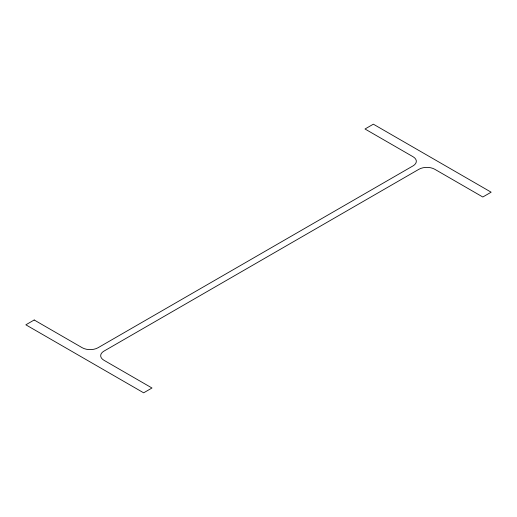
<?xml version="1.0" encoding="UTF-8"?>
<svg xmlns="http://www.w3.org/2000/svg" width="517" height="517" viewBox="0 0 517 517"><rect width="100%" height="100%" fill="white"/><g stroke="black" fill="none" stroke-linecap="round" stroke-linejoin="round"><path stroke-width="0.78" d="M34.193 319.991L25.85 324.812L143.648 392.817L151.992 388.002L103.93 360.252A11.161 6.443 0 0 1 103.93 351.14L418.957 169.259A11.161 6.443 0 0 1 434.745 169.259L482.807 197.009L491.15 192.188L373.352 124.183L365.008 128.998L413.07 156.748A11.161 6.443 0 0 1 413.07 165.86L98.043 347.741A11.161 6.443 0 0 1 82.255 347.741L34.193 319.991"/></g></svg>
